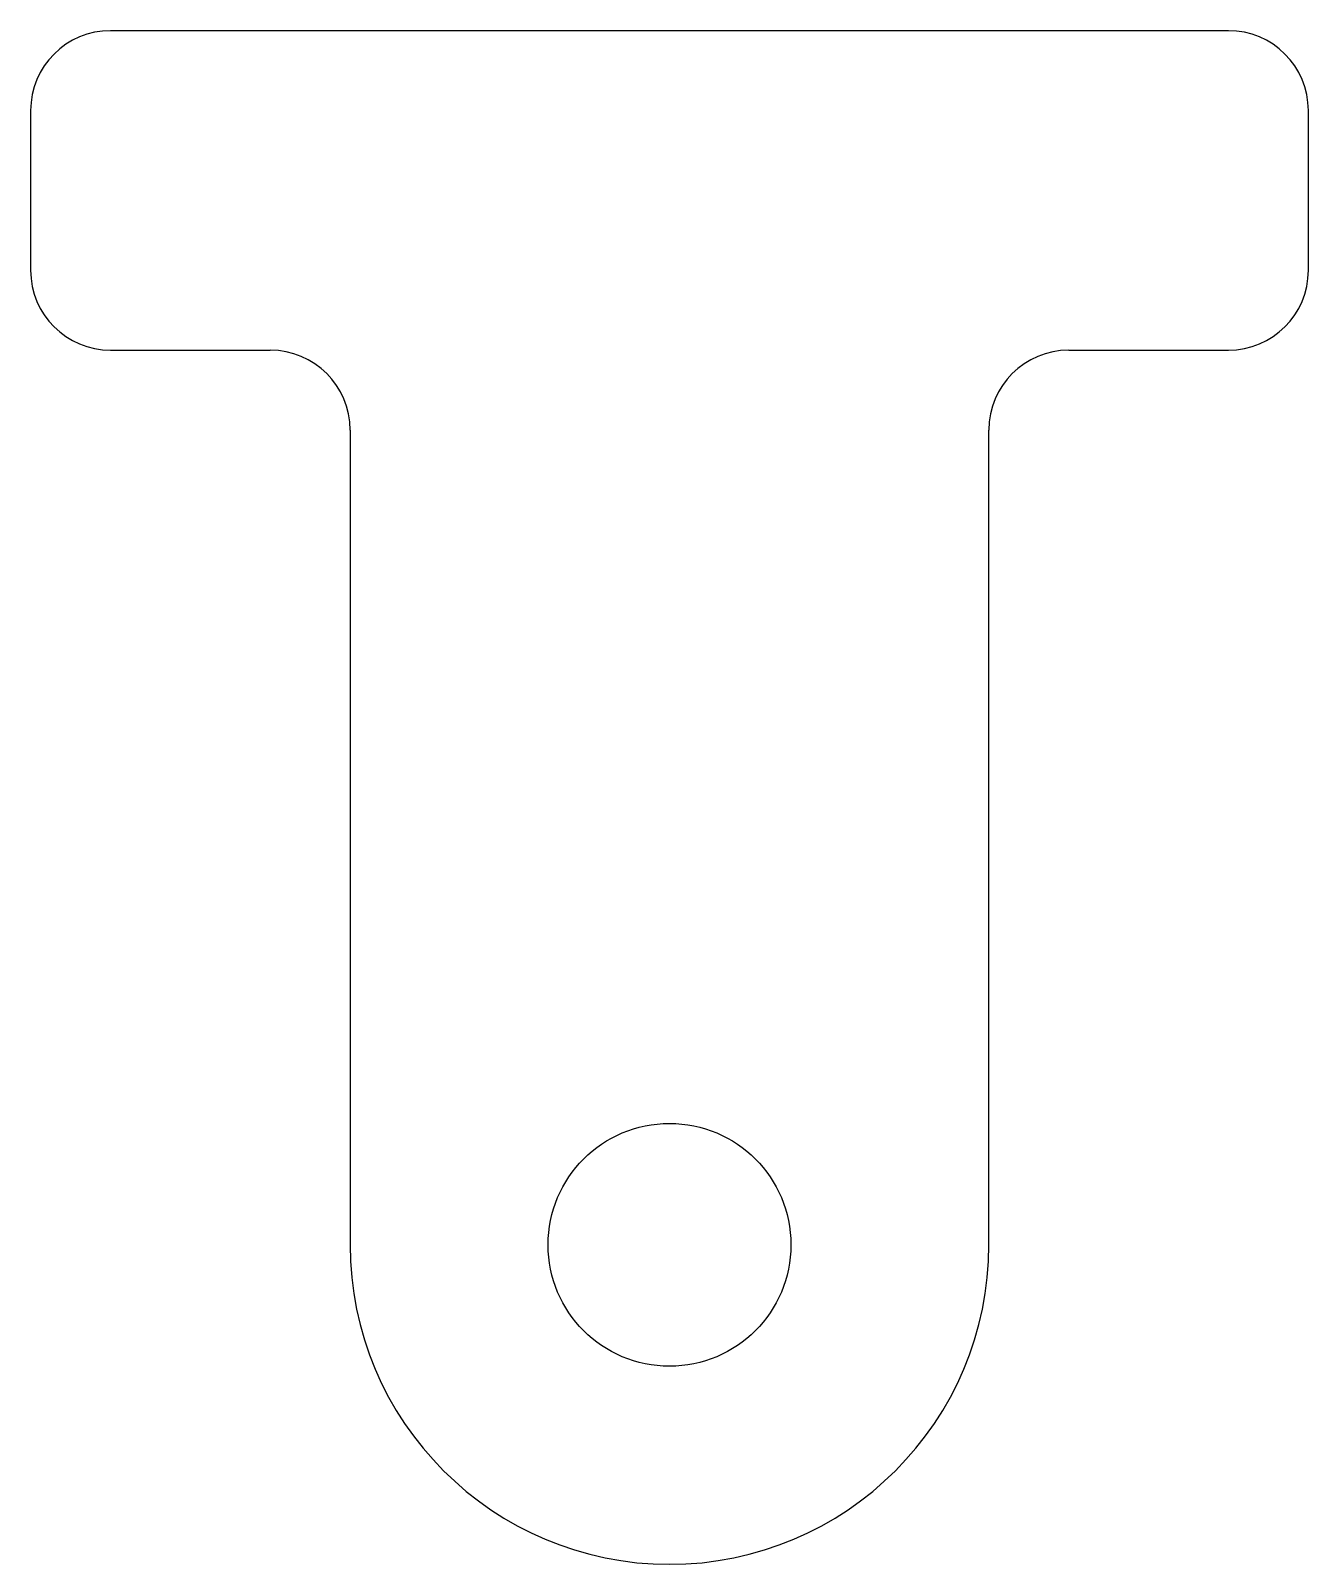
# Model space of a CAD drawing. Header units: inches. Extents: x -0.5 to 0.5, y -0.25 to 0.95.
import ezdxf

# ---------------------------------------------------------------- set-up
doc = ezdxf.new("R2010")
doc.units = ezdxf.units.IN
doc.header["$MEASUREMENT"] = 0

msp = doc.modelspace()

# ---------------------------------------------------------------- linework, layer by layer
at = {"linetype": 'Continuous', "lineweight": 25}
for p, q in [((0.4375, 0.95), (-0.4375, 0.95)), ((-0.5, 0.8875), (-0.5, 0.7625)), ((0.5, 0.7625), (0.5, 0.8875)), ((-0.4375, 0.7), (-0.3125, 0.7)), ((0.3125, 0.7), (0.4375, 0.7)), ((-0.25, 0.6375), (-0.25, 0)), ((0.25, 0), (0.25, 0.6375))]:
    msp.add_line(p, q, dxfattribs=at)
msp.add_circle((0, 0), 0.095, dxfattribs=at)
for centre, radius, start, end in [((-0.4375, 0.8875), 0.0625, 90, 180), ((0.4375, 0.8875), 0.0625, 0, 90), ((-0.4375, 0.7625), 0.0625, 180, 270), ((0.4375, 0.7625), 0.0625, 270, 0), ((-0.3125, 0.6375), 0.0625, 0, 90), ((0.3125, 0.6375), 0.0625, 90, 180), ((0, 0), 0.25, 180, 0)]:
    msp.add_arc(centre, radius, start, end, dxfattribs=at)

doc.saveas('drawing.dxf')
